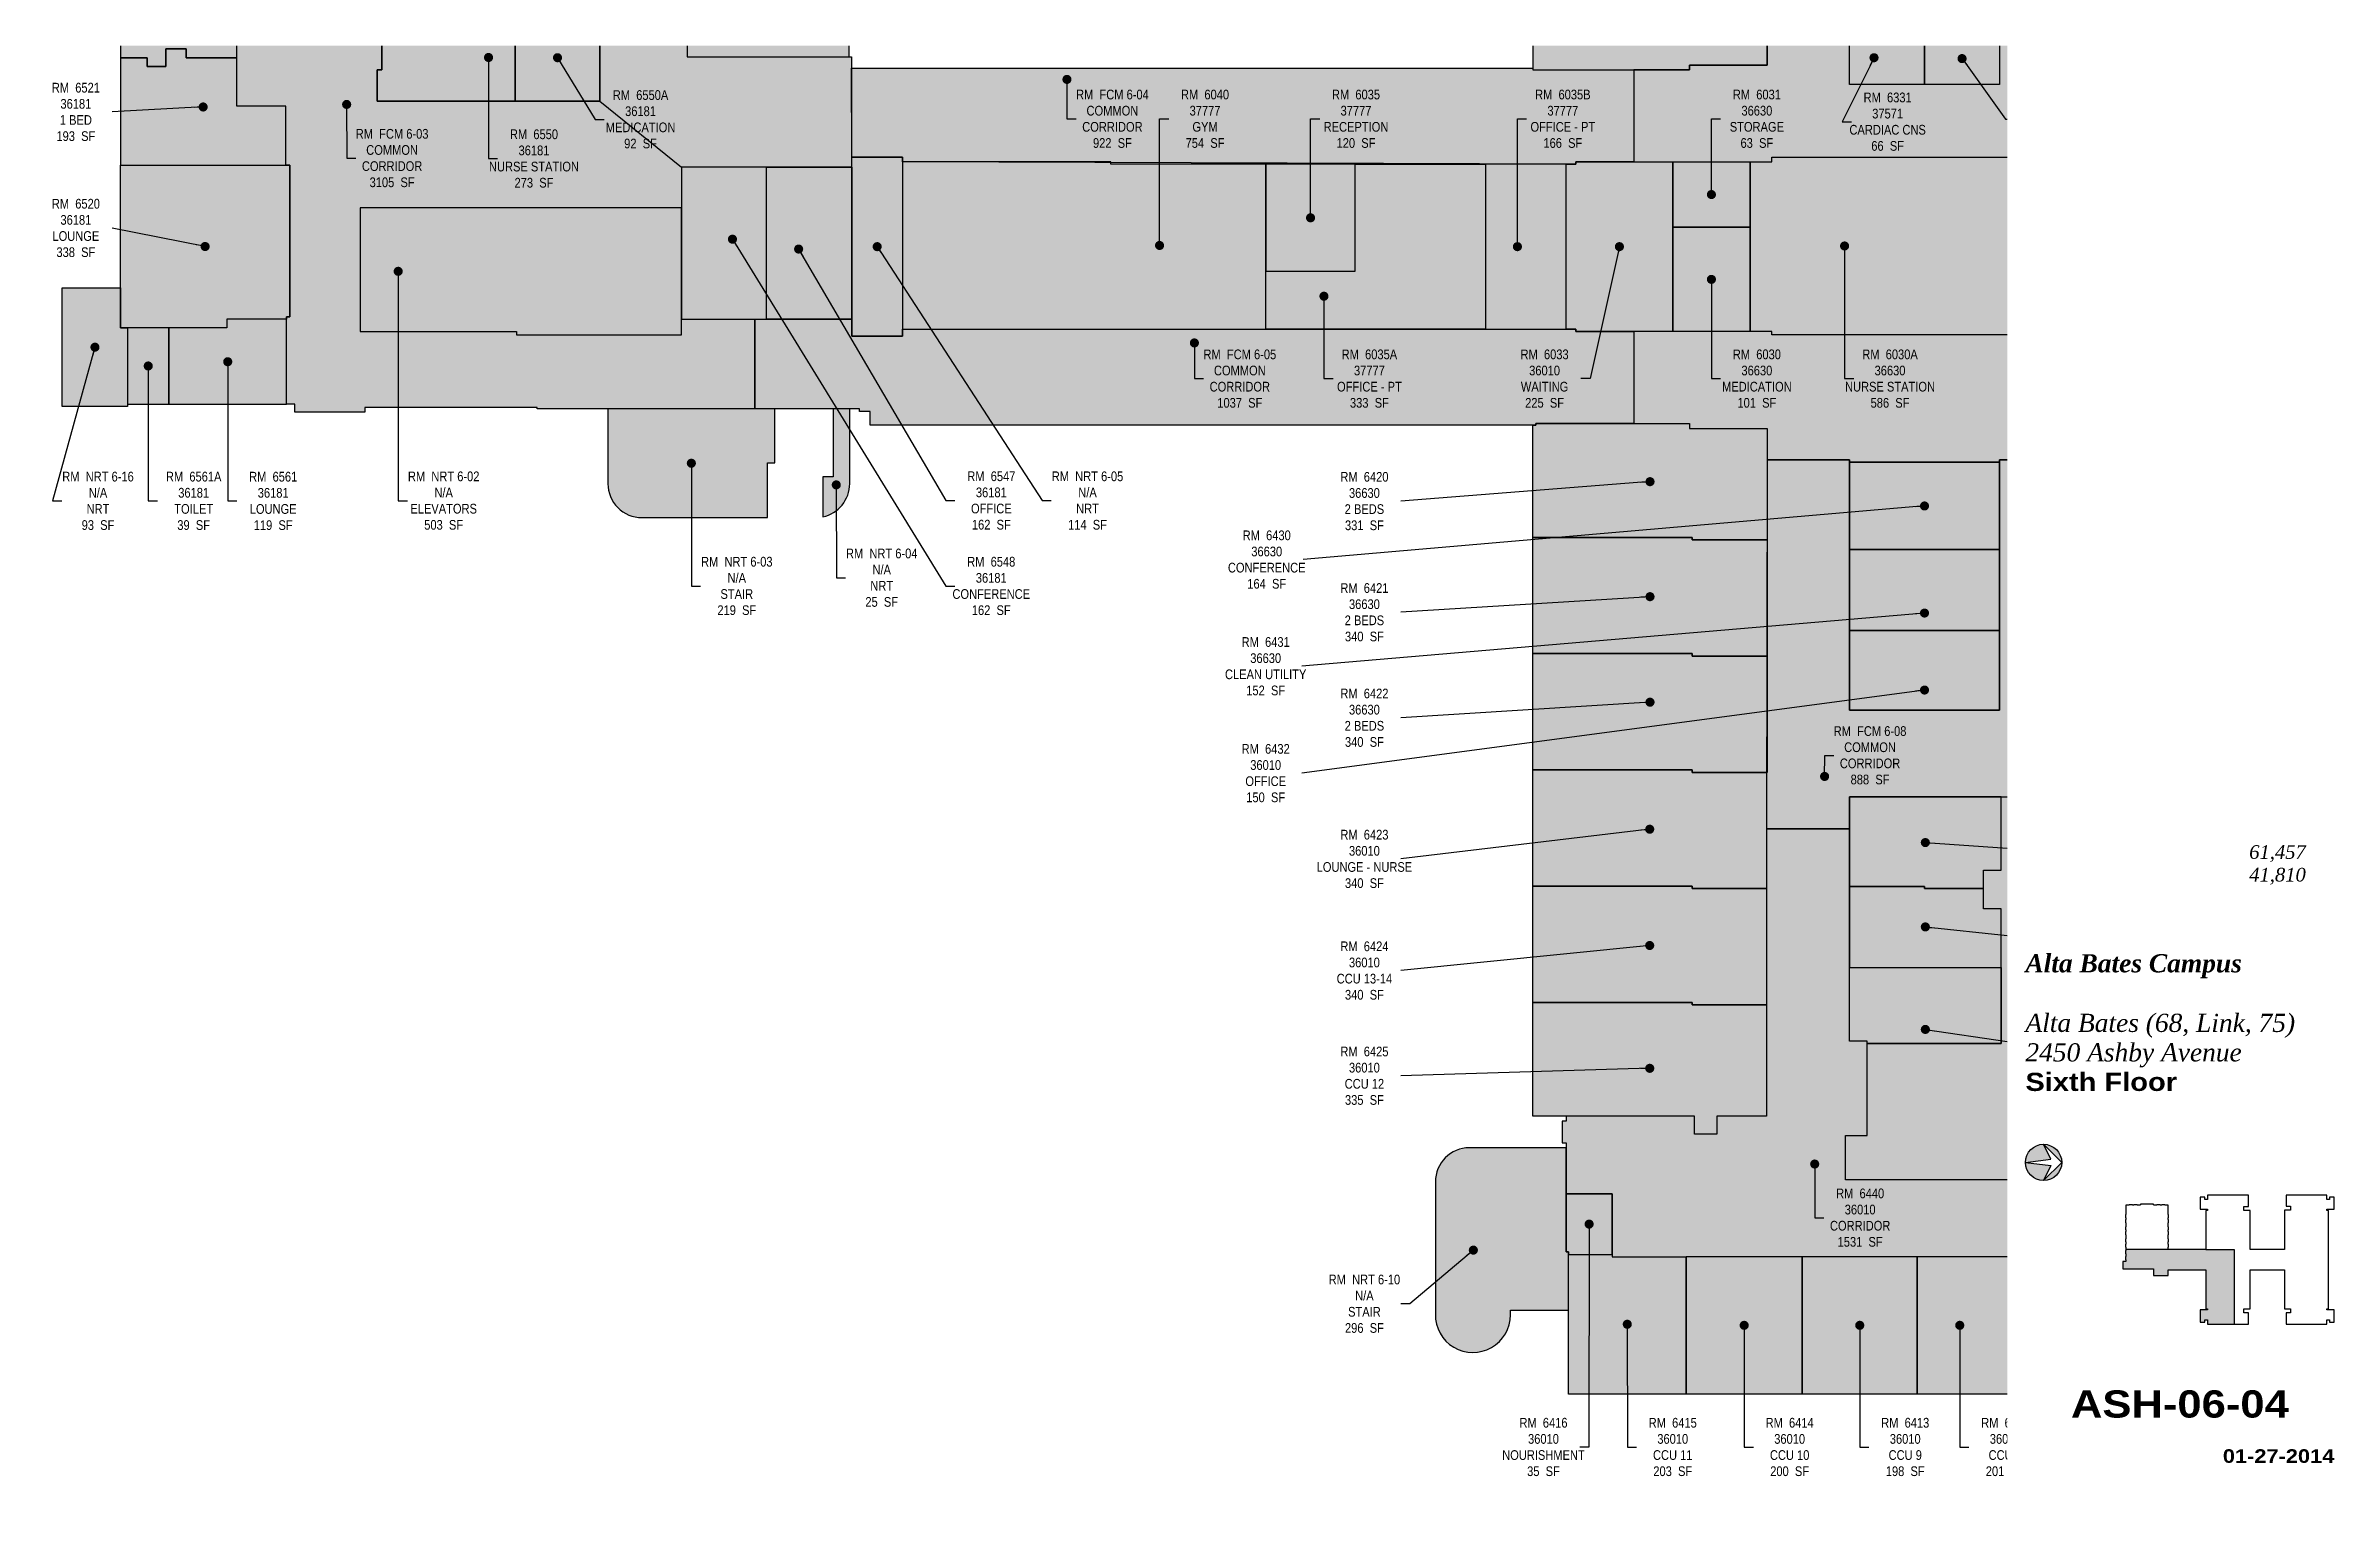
# Paper-space layout '04 new' of a CAD drawing. Header units: inches. Extents: x 0.9 to 16.7, y 0.5 to 10.5.
# The model-space entities are those that its viewports show. They can reach past a viewport. Long polylines and large blocks are cut down to what shows.
import ezdxf
from ezdxf.enums import TextEntityAlignment as Align

# ---------------------------------------------------------------- set-up
doc = ezdxf.new("R2010")
doc.units = ezdxf.units.IN
doc.header["$MEASUREMENT"] = 0
doc.layers.get('Defpoints').update_dxf_attribs({"color": 31})
for name, color, linetype in [('0-LABEL', 3, 'Continuous'), ('1-NRT', 200, 'Continuous'), ('1-NRT-PTN', 253, 'Continuous'), ('3-FCM', 190, 'Continuous'), ('3-FCM-PTN', 9, 'Continuous'), ('4-OCC', 6, 'Continuous'), ('4-OCC-PTN', 95, 'Continuous'), ('T-5', 5, 'Continuous'), ('T-8', 8, 'Continuous')]:
    doc.layers.add(name, color=color, linetype=linetype)
doc.layers.get('Defpoints').freeze()
doc.styles.add('ArialB', font='')
doc.styles.add('ArialN', font='ARIALN.TTF')
doc.styles.add('TimesI', font='timesi.ttf')
doc.styles.add('TimesIB', font='timesbi.ttf')
doc.styles.get('ArialB').set_extended_font_data('Arial Black')
doc.dimstyles.new('AB-195', dxfattribs={"dimscale": 195, "dimtxt": 0.070312, "dimasz": 0.0625, "dimexe": 0.0625, "dimexo": 0.125, "dimgap": 0.25, "dimtad": 0, "dimdec": 4, "dimrnd": 0.0625, "dimzin": 0, "dimdsep": 46, "dimlunit": 4, "dimtxsty": 'ArialN', "dimblk": 'ARCHTICK', "dimcen": 0.0625, "dimclrd": 256, "dimclre": 256, "dimclrt": 256, "dimadec": 0, "dimazin": 0, "dimtfac": 1, "dimtdec": 4, "dimtofl": 0, "dimtmove": 2, "dimatfit": 3, "dimldrblk": 'DOT', "dimfxl": 0, "dimfrac": 2, "dimtolj": 1, "dimtzin": 0, "dimlwd": -1, "dimlwe": -1, "dimarcsym": 0})

# ---------------------------------------------------------------- blocks, each defined once
blk = doc.blocks.new('AB-TB-text')
for tag, style, p in [('GROSS', 'TimesI', (1.93, 4.406)), ('USEABLE', 'TimesI', (1.93, 4.25)), ('DATE', 'ArialB', (2.125, 0.25))]:
    blk.add_attdef(tag, text='', height=0.0938, dxfattribs=dict(style=style)).set_placement(p, align=Align.RIGHT)
for tag, style, p in [('CAMPUS', 'TimesIB', (0, 3.75)), ('PAVILION', 'TimesI', (0, 3.547)), ('BUILDING', 'TimesI', (0, 3.34)), ('STREET', 'TimesI', (0, 3.137)), ('FLOOR', 'ArialB', (0, 2.934))]:
    blk.add_attdef(tag, text='', height=0.125, dxfattribs=dict(style=style)).set_placement(p, align=Align.TOP_LEFT)
at = {"style": 'ArialB'}
blk.add_attdef('DWG#', text='', height=0.188, dxfattribs=at).set_placement((1.062, 0.749), align=Align.TOP_CENTER)
blk = doc.blocks.new('n-arrow')
h = blk.add_hatch(color=256)
h.paths.add_polyline_path([(0, 0.125), (0.125, 0, 0.414214)])
h.paths.add_polyline_path([(0, 0.125, 0.414214), (-0.125, 0), (0.051, 0.022)])
h = blk.add_hatch(color=256)
h.paths.add_polyline_path([(0.051, -0.022), (-0.125, 0, 0.414214), (0, -0.125)])
h.paths.add_polyline_path([(0.125, 0), (0, -0.125, 0.414214)])
for p, q in [((-0.125, 0), (0.051, 0.022)), ((-0.125, 0), (0.051, -0.022)), ((0, 0.125), (0.125, 0)), ((0.051, 0.022), (0, 0.125)), ((0, -0.125), (0.125, 0)), ((0.051, -0.022), (0, -0.125))]:
    blk.add_line(p, q)
blk.add_circle((0, 0), 0.125)
blk = doc.blocks.new('_ArchTick')
at = {"const_width": 0.15}
blk.add_lwpolyline([(-0.5, -0.5), (0.5, 0.5)], dxfattribs=at)
blk = doc.blocks.new('_Dot')
at = {"lineweight": -2}
blk.add_line((-0.5, 0), (-1, 0), dxfattribs=at)
at = {"const_width": 0.5}
blk.add_lwpolyline([(-0.25, 0, 1), (0.25, 0, 1)], format="xyb", close=True, dxfattribs=at)

msp = doc.modelspace()

# ---------------------------------------------------------------- hatches: boundary and pattern name
at = {"layer": '1-NRT-PTN'}
for points in [[(3687.3, 3321.2), (3755.5, 3321.2), (3755.5, 3080.7), (3687.3, 3080.7)], [(3458.8, 3253), (3027.5, 3253), (3027.5, 3087.2), (3237.3, 3087.2), (3237.3, 3082.8), (3458.8, 3082.8)], [(2627.8, 3145.7), (2705.8, 3145.7), (2705.8, 3092.1), (2715.5, 3092.1), (2715.5, 2986.5), (2627.8, 2986.5)]]:
    msp.add_hatch(color=256, dxfattribs=at).paths.add_polyline_path(points)
h = msp.add_hatch(color=256, dxfattribs=at)
edge = h.paths.add_edge_path()
edge.add_line((3405.5, 2837.5), (3574, 2837.5))
edge.add_line((3574, 2837.5), (3574, 2911))
edge.add_line((3574, 2911), (3584, 2911))
edge.add_line((3584, 2911), (3584, 2983.2))
edge.add_line((3584, 2983.2), (3360, 2983.2))
edge.add_line((3360, 2983.2), (3360, 2976.7))
edge.add_line((3360, 2976.7), (3360, 2913))
edge.add_line((3360, 2913), (3360, 2883))
edge.add_arc((3405.5, 2883), 45.5, 179.9999, 270)
h = msp.add_hatch(color=256, dxfattribs=at)
edge = h.paths.add_edge_path()
edge.add_line((3684.5, 2883), (3684.5, 2983.2))
edge.add_line((3684.5, 2983.2), (3662.5, 2983.2))
edge.add_line((3662.5, 2983.2), (3662.5, 2892))
edge.add_line((3662.5, 2892), (3648.5, 2892))
edge.add_line((3648.5, 2892), (3648.5, 2838.5))
edge.add_arc((3639, 2883), 45.5, 282.0515, 360)
h = msp.add_hatch(color=256, dxfattribs=at)
edge = h.paths.add_edge_path()
edge.add_line((4646, 1992), (4516, 1992))
edge.add_arc((4516, 1946.5), 45.5, 90, 180)
edge.add_line((4470.5, 1946.5), (4470.5, 1768.6))
edge.add_arc((4520.9, 1767.7), 50.4, 179.0717, 360)
edge.add_line((4571.3, 1767.7), (4571.3, 1774.2))
edge.add_line((4571.3, 1774.2), (4649.2, 1774.2))
edge.add_line((4649.2, 1774.2), (4649.2, 1852.2))
edge.add_line((4649.2, 1852.2), (4646, 1852.2))
edge.add_line((4646, 1852.2), (4646, 1992))
at = {"layer": '3-FCM-PTN'}
for points in [[(2927.8, 4083.4), (2906, 4083.4), (2906, 4190.2), (2964, 4190.2), (2964, 4194.2), (3062.9, 4194.2), (3062.9, 4226.2), (3067.8, 4226.2), (3067.8, 4244.2), (3193.8, 4244.2), (3193.8, 4190.2), (3348.9, 4190.2), (3348.9, 4226.2), (3354.9, 4226.2), (3354.9, 4244.2), (3471.8, 4244.2), (3471.8, 4081.7), (3462, 4081.7), (3462, 3953.4), (3466.3, 3953.4), (3466.3, 3885.1), (3462, 3885.1), (3462, 3808.7), (3528, 3808.7), (3528, 3678.7), (3462, 3678.7), (3462, 3519.5), (3466.3, 3519.5), (3466.3, 3455.5), (3687, 3455.5), (3687, 3307.5), (3458.8, 3307.5), (3458.8, 3253), (3027.5, 3253), (3027.5, 3087.2), (3237.3, 3087.2), (3237.3, 3082.8), (3458.8, 3082.8), (3458.8, 3103.5), (3557.2, 3103.5), (3557.2, 2983.2), (3265.3, 2983.2), (3265.3, 2985.3), (3033.8, 2985.3), (3033.8, 2979), (2939.8, 2979), (2939.8, 2989.7), (2928.8, 2989.7), (2928.8, 3106.7), (2933.3, 3106.7), (2933.3, 3310.2), (2927.8, 3310.2), (2927.8, 3389.3), (2861.8, 3389.3), (2861.8, 3519), (2927.8, 3519), (2927.8, 3599.1), (3040.5, 3599.1), (3040.5, 3568.2), (3056.8, 3568.2), (3056.8, 3438.2), (3050.3, 3438.2), (3050.3, 3396), (3349.3, 3396), (3349.3, 3578), (3349.3, 3851), (3355.8, 3851), (3355.8, 4088.2), (3222.5, 4088.2), (3222.5, 4082.2), (3040, 4082.2), (3040.5, 3599.1), (2927.8, 3599.1), (2927.8, 3678.7), (2861.8, 3678.7), (2861.8, 3808.7), (2927.8, 3808.7), (2927.8, 3885.1), (2923.5, 3885.1), (2923.5, 3952.9), (2927.8, 3952.9)], [(5338.3, 2915), (5338.3, 2957.2), (5387, 2957.2), (5387, 3090.5), (5370.8, 3090.5), (5370.8, 3155.5), (5335, 3155.5), (5335, 3318), (5387, 3318), (5387, 3444.7), (5338.3, 3444.7), (5338.3, 4062.2), (5127, 4062.2), (5127, 3925.7), (5227.8, 3925.7), (5227.8, 3418.7), (5026.3, 3418.7), (5026.3, 3925.7), (5127, 3925.7), (5127, 4062.2), (4915.8, 4062.2), (4915.8, 3444.7), (4811.8, 3444.7), (4811.8, 3438.2), (4737, 3438.2), (4737, 3314.7), (4922.3, 3314.7), (4922.3, 3321.2), (5247.8, 3321.1), (5247.8, 3082.6), (4922.3, 3082.6), (4922.3, 3087.2), (4737, 3087.2), (4737, 2963.7), (4811.8, 2963.7), (4811.8, 2957.2), (4915.8, 2957.2), (4915.8, 2915), (5026.3, 2915), (5026.3, 2911.7), (5227.8, 2911.7), (5227.8, 2915)], [(4737, 3314.7), (4659, 3314.7), (4659, 3311.5), (3755.5, 3314.7), (3755.5, 3321.2), (3687.3, 3321.2), (3687, 3440.5), (4601.5, 3440.5), (4601.5, 3438.2), (4737, 3438.2)], [(4737, 3087.2), (4737, 2963.7), (4605.5, 2963.7), (4605.5, 2961.5), (4601.5, 2961.5), (3712, 2961.5), (3712, 2980), (3697.5, 2980), (3697.5, 2983.2), (3557.2, 2983.2), (3557.2, 3103.5), (3687.3, 3103.5), (3687.3, 3080.7), (3755.5, 3080.7), (3755.5, 3090.5), (4659, 3090.5), (4659, 3087.2)], [(5026.3, 2911.7), (5026.3, 2915), (4915.8, 2915), (4914.9, 2420), (5026.3, 2420), (5026.3, 2463), (5335.2, 2463), (5335.2, 2569.3), (5338.3, 2569.3), (5338.3, 2915), (5227.8, 2915), (5227.8, 2579), (5026.3, 2579)]]:
    msp.add_hatch(color=256, dxfattribs=at).paths.add_polyline_path(points)
at = {"layer": '4-OCC-PTN'}
for color, points in [(30, [(2927.8, 3599.1), (2705.8, 3599.1), (2705.8, 3454.5), (2741.5, 3454.5), (2741.5, 3442.5), (2766.9, 3442.5), (2766.9, 3466.5), (2794.1, 3466.5), (2794.1, 3454.5), (2861.8, 3454.5), (2861.8, 3519), (2927.8, 3519)]), (30, [(3462, 3599.1), (3462, 3519.5), (3466.3, 3519.5), (3466.3, 3455.5), (3648.3, 3455.5), (3666.3, 3455.5), (3684, 3455.5), (3684, 3599.1)]), (26, [(4915.8, 3594.2), (4814.5, 3594.2), (4814.5, 3591), (4601.5, 3591), (4601.5, 3438.2), (4811.8, 3438.2), (4811.8, 3444.7), (4915.8, 3444.7)]), (30, [(3050.3, 3438.2), (3056.8, 3438.2), (3056.8, 3565), (3128.3, 3565), (3128.3, 3578), (3248.5, 3578), (3251.8, 3578), (3272.1, 3578), (3349.3, 3578), (3349.3, 3561.7), (3349.3, 3513), (3235.5, 3513), (3235.5, 3509.7), (3235.5, 3396), (3232.3, 3396), (3050.3, 3396)]), (30, [(3235.5, 3396), (3235.5, 3513), (3349.3, 3513), (3349.3, 3396)]), (40, [(5127, 3418.7), (5026.3, 3418.7), (5026.3, 3513), (5127, 3513)]), (31, [(5127, 3513), (5227.8, 3513), (5227.8, 3418.7), (5127, 3418.7)]), (30, [(2861.8, 3454.5), (2794.1, 3454.5), (2794.1, 3466.5), (2766.9, 3466.5), (2766.9, 3442.5), (2741.5, 3442.5), (2741.5, 3454.5), (2705.8, 3454.5), (2705.8, 3310.2), (2927.8, 3310.2), (2927.8, 3389.3), (2861.8, 3389.3)]), (26, [(4893, 3314.7), (4922.3, 3314.7), (4922.3, 3321.2), (5247.8, 3321.1), (5247.8, 3082.6), (4922.3, 3082.6), (4922.3, 3087.2), (4893, 3087.2)]), (30, [(2848.8, 3103.5), (2848.8, 3092.1), (2705.8, 3092.1), (2705.8, 3310.2), (2933.3, 3310.2), (2933.3, 3106.7), (2928.8, 3106.7), (2928.8, 3103.5)]), (30, [(3458.8, 3103.5), (3573, 3103.5), (3573, 3307.5), (3458.8, 3307.5)]), (30, [(3573, 3307.5), (3687.3, 3307.5), (3687.3, 3103.5), (3573, 3103.5)]), (246, [(3755.5, 3314.7), (3755.5, 3090.5), (4243, 3090.5), (4243, 3311.5), (4035, 3311.5), (4035, 3314.7)]), (246, [(4363, 3168), (4363, 3311.5), (4243, 3311.5), (4243, 3168)]), (246, [(4243, 3168), (4363, 3168), (4363, 3311.5), (4538, 3311.5), (4538, 3090.5), (4243, 3090.5)]), (246, [(4646, 3179), (4646, 3311.5), (4538, 3311.5), (4538, 3090.5), (4646, 3090.5)]), (17, [(4646, 3311.5), (4659, 3311.5), (4659, 3314.7), (4789, 3314.7), (4789, 3087.2), (4659, 3087.2), (4659, 3090.5), (4646, 3090.5)]), (26, [(4893, 3227), (4789, 3227), (4789, 3314.7), (4893, 3314.7)]), (26, [(4893, 3087.2), (4789, 3087.2), (4789, 3227), (4893, 3227)]), (30, [(2848.8, 3103.5), (2848.8, 3092.1), (2770.8, 3092.1), (2770.8, 2989.7), (2928.8, 2989.7), (2928.8, 3103.5)]), (30, [(2715.5, 2989.7), (2770.8, 2989.7), (2770.8, 3092.1), (2715.5, 3092.1)]), (26, [(4915.8, 2807.7), (4815, 2807.7), (4815, 2811), (4601.5, 2811), (4601.5, 2961.5), (4605.5, 2961.5), (4605.5, 2963.7), (4811.8, 2963.7), (4811.8, 2957.2), (4915.8, 2957.2)]), (26, [(5026.3, 2911.7), (5026.3, 2794.5), (5227.8, 2794.5), (5227.8, 2911.7)]), (26, [(4915.8, 2651.7), (4815, 2651.7), (4815, 2655), (4601.5, 2655), (4601.5, 2811), (4815, 2811), (4815, 2807.7), (4915.8, 2807.7)]), (26, [(5026.3, 2685.9), (5227.8, 2685.9), (5227.8, 2794.5), (5026.3, 2794.5)]), (17, [(5227.8, 2685.9), (5026.3, 2685.9), (5026.3, 2579), (5227.8, 2579)]), (26, [(4915.8, 2495.7), (4815, 2495.7), (4815, 2499), (4601.5, 2499), (4601.5, 2655), (4815, 2655), (4815, 2651.7), (4915.8, 2651.7)]), (17, [(4914.9, 2339.7), (4815, 2339.7), (4815, 2343), (4601.5, 2343), (4601.5, 2499), (4815, 2499), (4815, 2495.7), (4914.9, 2495.7)]), (17, [(5026.3, 2463), (5026.3, 2342.5), (5127, 2342.5), (5127, 2340), (5206, 2340), (5206, 2364.3), (5230, 2364.3), (5230, 2463)]), (17, [(4914.9, 2183.7), (4815, 2183.7), (4815, 2187), (4601.5, 2187), (4601.5, 2343), (4815, 2343), (4815, 2339.7), (4914.9, 2339.7)]), (17, [(5026.3, 2234), (5229.9, 2234), (5229.9, 2312.8), (5206, 2312.8), (5206, 2340), (5127, 2340), (5127, 2342.5), (5026.3, 2342.5)]), (17, [(5229.9, 2131.9), (5050, 2131.9), (5050, 2135.1), (5026.3, 2135.1), (5026.3, 2234), (5229.9, 2234)]), (17, [(4914.9, 2183.7), (4914.9, 2034.2), (4848.2, 2034.2), (4848.2, 2010.3), (4818.3, 2010.3), (4818.3, 2034.2), (4601.5, 2034.2), (4601.5, 2187), (4815, 2187), (4815, 2183.7)]), (17, [(4707.8, 1930.2), (4646, 1930.2), (4646, 1852.2), (4649.2, 1852.2), (4649.2, 1849), (4707.8, 1849)]), (17, [(4807, 1845.7), (4807, 1661.5), (4649.2, 1661.5), (4649.2, 1745), (4649.2, 1849), (4707.8, 1849), (4707.8, 1845.7)]), (17, [(4963, 1846.1), (4963, 1661.5), (4807, 1661.5), (4807, 1846.1)]), (17, [(5117.3, 1846.1), (5117.3, 1661.5), (4963, 1661.5), (4963, 1846.1)]), (17, [(5275, 1846.1), (5275, 1732), (5273.3, 1732), (5273.3, 1661.5), (5117.3, 1661.5), (5117.3, 1846.1)])]:
    msp.add_hatch(color=color, dxfattribs=at).paths.add_polyline_path(points)
h = msp.add_hatch(color=17, dxfattribs=at)
edge = h.paths.add_edge_path()
edge.add_line((5026.3, 2420), (4914.9, 2420))
edge.add_line((4914.9, 2420), (4914.9, 2034.2))
edge.add_line((4914.9, 2034.2), (4848.2, 2034.2))
edge.add_line((4848.2, 2034.2), (4848.2, 2010.3))
edge.add_line((4848.2, 2010.3), (4818.3, 2010.3))
edge.add_line((4818.3, 2010.3), (4818.3, 2034.2))
edge.add_line((4818.3, 2034.2), (4646, 2034.2))
edge.add_line((4646, 2034.2), (4646, 2027.7))
edge.add_line((4646, 2027.7), (4640.5, 2027.7))
edge.add_line((4640.5, 2027.7), (4640.5, 1998.5))
edge.add_line((4640.5, 1998.5), (4646, 1998.5))
edge.add_line((4646, 1998.5), (4646, 1930.2))
edge.add_line((4646, 1930.2), (4707.8, 1930.2))
edge.add_line((4707.8, 1930.2), (4707.8, 1845.7))
edge.add_line((4707.8, 1845.7), (4807, 1845.7))
edge.add_line((4807, 1845.7), (4807, 1846.1))
edge.add_line((4807, 1846.1), (5442.3, 1846.1))
edge.add_line((5442.3, 1846.1), (5442.3, 2569.3))
edge.add_line((5442.3, 2569.3), (5335.2, 2569.3))
edge.add_line((5335.2, 2569.3), (5335.2, 2463))
edge.add_line((5335.2, 2463), (5338.1, 2463))
edge.add_line((5338.1, 2463), (5339, 2033))
edge.add_arc((5255.2, 2032.8), 83.8, -90.1159, 0.1159, ccw=False)
edge.add_line((5255, 1949), (5021, 1949))
edge.add_line((5021, 1949), (5021, 2008.6))
edge.add_line((5021, 2008.6), (5050, 2008.6))
edge.add_line((5050, 2008.6), (5050, 2135.1))
edge.add_line((5050, 2135.1), (5026.3, 2135.1))
edge.add_line((5026.3, 2135.1), (5026.3, 2420))
h = msp.add_hatch(color=17, dxfattribs=at)
edge = h.paths.add_edge_path()
edge.add_line((5230, 2364.3), (5230, 2463))
edge.add_line((5230, 2463), (5338.1, 2463))
edge.add_line((5338.1, 2463), (5339, 2033))
edge.add_arc((5255, 2033), 84, 270, 360, ccw=False)
edge.add_line((5255, 1949), (5021, 1949))
edge.add_line((5021, 1949), (5021, 2008.6))
edge.add_line((5021, 2008.6), (5050, 2008.6))
edge.add_line((5050, 2008.6), (5050, 2131.9))
edge.add_line((5050, 2131.9), (5229.9, 2131.9))
edge.add_line((5229.9, 2131.9), (5229.9, 2312.8))
edge.add_line((5229.9, 2312.8), (5206, 2312.8))
edge.add_line((5206, 2312.8), (5206, 2364.3))
edge.add_line((5206, 2364.3), (5230, 2364.3))

# ---------------------------------------------------------------- linework, layer by layer
at = {"layer": '1-NRT'}
for points in [[(3687.3, 3321.2), (3755.5, 3321.2), (3755.5, 3080.7), (3687.3, 3080.7)], [(3458.8, 3253), (3027.5, 3253), (3027.5, 3087.2), (3237.3, 3087.2), (3237.3, 3082.8), (3458.8, 3082.8)], [(2627.8, 3145.7), (2705.8, 3145.7), (2705.8, 3092.1), (2715.5, 3092.1), (2715.5, 2986.5), (2627.8, 2986.5)]]:
    msp.add_lwpolyline(points, close=True, dxfattribs=at)
for points in [[(3405.5, 2837.5), (3574, 2837.5), (3574, 2911), (3584, 2911), (3584, 2983.2), (3360, 2983.2), (3360, 2976.7), (3360, 2976.7), (3360, 2913), (3360, 2913), (3360, 2883, 0.414214)], [(3684.5, 2883), (3684.5, 2983.2), (3662.5, 2983.2), (3662.5, 2892), (3648.5, 2892), (3648.5, 2838.5, 0.353866)], [(4646, 1992), (4516, 1992, 0.414214), (4470.5, 1946.5), (4470.5, 1768.6, 1.008134), (4571.3, 1767.7), (4571.3, 1774.2), (4649.2, 1774.2), (4649.2, 1852.2), (4646, 1852.2), (4646, 1992), (4646, 1992), (4646, 1992)]]:
    msp.add_lwpolyline(points, format="xyb", close=True, dxfattribs=at)
at = {"layer": '3-FCM'}
for points in [[(3466.3, 3519.5), (3466.3, 3455.5), (3687, 3455.5), (3687, 3307.5), (3458.8, 3307.5), (3458.8, 3253), (3027.5, 3253), (3027.5, 3087.2), (3237.3, 3087.2), (3237.3, 3082.8), (3458.8, 3082.8), (3458.8, 3103.5), (3557.2, 3103.5), (3557.2, 2983.2), (3265.3, 2983.2), (3265.3, 2985.3), (3033.8, 2985.3), (3033.8, 2979), (2939.8, 2979), (2939.8, 2989.7), (2928.8, 2989.7), (2928.8, 3106.7), (2933.3, 3106.7), (2933.3, 3310.2), (2927.8, 3310.2), (2927.8, 3389.3), (2861.8, 3389.3), (2861.8, 3519)], [(3056.8, 3568.2), (3056.8, 3438.2), (3050.3, 3438.2), (3050.3, 3396), (3349.3, 3396), (3349.3, 3578)], [(5227.8, 3925.7), (5227.8, 3418.7), (5026.3, 3418.7), (5026.3, 3925.7)], [(4915.8, 4062.2), (4915.8, 3444.7), (4811.8, 3444.7), (4811.8, 3438.2), (4737, 3438.2), (4737, 3314.7), (4922.3, 3314.7), (4922.3, 3321.2), (5247.8, 3321.1), (5247.8, 3082.6), (4922.3, 3082.6), (4922.3, 3087.2), (4737, 3087.2), (4737, 2963.7), (4811.8, 2963.7), (4811.8, 2963.7), (4811.8, 2957.2), (4915.8, 2957.2), (4915.8, 2915), (5026.3, 2915), (5026.3, 2911.7), (5227.8, 2911.7), (5227.8, 2915), (5338.3, 2915)]]:
    msp.add_lwpolyline(points, dxfattribs=at)
for points in [[(4737, 3314.7), (4659, 3314.7), (4659, 3311.5), (3755.5, 3314.7), (3755.5, 3321.2), (3687.3, 3321.2), (3687, 3440.5), (4601.5, 3440.5), (4601.5, 3438.2), (4737, 3438.2)], [(4737, 3087.2), (4737, 2963.7), (4605.5, 2963.7), (4605.5, 2961.5), (4601.5, 2961.5), (3712, 2961.5), (3712, 2980), (3697.5, 2980), (3697.5, 2983.2), (3557.2, 2983.2), (3557.2, 3103.5), (3687.3, 3103.5), (3687.3, 3080.7), (3755.5, 3080.7), (3755.5, 3090.5), (4659, 3090.5), (4659, 3087.2)], [(5026.3, 2911.7), (5026.3, 2915), (4915.8, 2915), (4914.9, 2420), (5026.3, 2420), (5026.3, 2463), (5335.2, 2463), (5335.2, 2569.3), (5338.3, 2569.3), (5338.3, 2915), (5227.8, 2915), (5227.8, 2579), (5026.3, 2579)]]:
    msp.add_lwpolyline(points, close=True, dxfattribs=at)
at = {"layer": '3-FCM-PTN'}
msp.add_line((3349.3, 3396), (3458.8, 3307.5), dxfattribs=at)
at = {"layer": '4-OCC'}
for points in [[(2927.8, 3599.1), (2705.8, 3599.1), (2705.8, 3454.5), (2741.5, 3454.5), (2741.5, 3442.5), (2766.9, 3442.5), (2766.9, 3466.5), (2794.1, 3466.5), (2794.1, 3454.5), (2794.1, 3454.5), (2794.1, 3454.5), (2861.8, 3454.5), (2861.8, 3519), (2927.8, 3519), (2927.8, 3599.1)], [(3462, 3599.1), (3462, 3519.5), (3466.3, 3519.5), (3466.3, 3455.5), (3648.3, 3455.5), (3648.3, 3455.5), (3648.3, 3455.5), (3648.3, 3455.5), (3648.3, 3455.5), (3666.3, 3455.5), (3684, 3455.5), (3684, 3599.1)], [(4915.8, 3594.2), (4814.5, 3594.2), (4814.5, 3591), (4601.5, 3591), (4601.5, 3438.2), (4811.8, 3438.2), (4811.8, 3444.7), (4915.8, 3444.7), (4915.8, 3444.7), (4915.8, 3444.7)], [(3235.5, 3396), (3235.5, 3396), (3235.5, 3396), (3235.5, 3513), (3349.3, 3513), (3349.3, 3396)], [(5127, 3418.7), (5026.3, 3418.7), (5026.3, 3513), (5127, 3513)], [(5127, 3513), (5227.8, 3513), (5227.8, 3418.7), (5127, 3418.7)], [(4893, 3314.7), (4922.3, 3314.7), (4922.3, 3321.2), (5247.8, 3321.1), (5247.8, 3082.6), (4922.3, 3082.6), (4922.3, 3087.2), (4893, 3087.2)], [(2848.8, 3103.5), (2848.8, 3092.1), (2705.8, 3092.1), (2705.8, 3310.2), (2933.3, 3310.2), (2933.3, 3106.7), (2928.8, 3106.7), (2928.8, 3103.5)], [(3458.8, 3103.5), (3573, 3103.5), (3573, 3307.5), (3458.8, 3307.5), (3458.8, 3307.5), (3458.8, 3307.5), (3458.8, 3103.5)], [(3573, 3307.5), (3687.3, 3307.5), (3687.3, 3103.5), (3573, 3103.5)], [(3755.5, 3314.7), (3755.5, 3090.5), (4243, 3090.5), (4243, 3311.5), (4035, 3311.5), (4035, 3314.7)], [(4363, 3168), (4363, 3311.5), (4243, 3311.5), (4243, 3168), (4363, 3168)], [(4243, 3168), (4243, 3168), (4243, 3168), (4243, 3168), (4243, 3168), (4363, 3168), (4363, 3311.5), (4538, 3311.5), (4538, 3090.5), (4243, 3090.5)], [(4646, 3179), (4646, 3311.5), (4538, 3311.5), (4538, 3090.5), (4646, 3090.5)], [(4646, 3311.5), (4659, 3311.5), (4659, 3314.7), (4789, 3314.7), (4789, 3087.2), (4659, 3087.2), (4659, 3090.5), (4646, 3090.5)], [(4893, 3227), (4789, 3227), (4789, 3314.7), (4893, 3314.7)], [(4893, 3087.2), (4789, 3087.2), (4789, 3227), (4893, 3227)], [(2848.8, 3103.5), (2848.8, 3092.1), (2770.8, 3092.1), (2770.8, 2989.7), (2928.8, 2989.7), (2928.8, 3103.5)], [(2715.5, 2989.7), (2770.8, 2989.7), (2770.8, 3092.1), (2715.5, 3092.1)], [(4915.8, 2807.7), (4815, 2807.7), (4815, 2811), (4601.5, 2811), (4601.5, 2961.5), (4605.5, 2961.5), (4605.5, 2963.7), (4811.8, 2963.7), (4811.8, 2957.2), (4915.8, 2957.2)], [(5026.3, 2911.7), (5026.3, 2911.7), (5026.3, 2911.7), (5026.3, 2794.5), (5227.8, 2794.5), (5227.8, 2794.5), (5227.8, 2794.5), (5227.8, 2794.5), (5227.8, 2794.5), (5227.8, 2794.5), (5227.8, 2911.7), (5227.8, 2911.7), (5227.8, 2911.7)], [(5026.3, 2685.9), (5227.8, 2685.9), (5227.8, 2794.5), (5026.3, 2794.5), (5026.3, 2685.9)], [(5227.8, 2685.9), (5026.3, 2685.9), (5026.3, 2685.9), (5026.3, 2685.9), (5026.3, 2685.9), (5026.3, 2579), (5227.8, 2579), (5227.8, 2685.9)], [(4915.8, 2495.7), (4815, 2495.7), (4815, 2499), (4601.5, 2499), (4601.5, 2655), (4815, 2655), (4815, 2651.7), (4915.8, 2651.7)], [(4914.9, 2339.7), (4815, 2339.7), (4815, 2343), (4601.5, 2343), (4601.5, 2499), (4815, 2499), (4815, 2495.7), (4914.9, 2495.7)], [(5026.3, 2463), (5026.3, 2342.5), (5127, 2342.5), (5127, 2340), (5206, 2340), (5206, 2364.3), (5230, 2364.3), (5230, 2463)], [(4914.9, 2183.7), (4815, 2183.7), (4815, 2187), (4601.5, 2187), (4601.5, 2343), (4815, 2343), (4815, 2339.7), (4914.9, 2339.7)], [(5229.9, 2131.9), (5050, 2131.9), (5050, 2135.1), (5026.3, 2135.1), (5026.3, 2234), (5229.9, 2234)], [(4914.9, 2183.7), (4914.9, 2034.2), (4848.2, 2034.2), (4848.2, 2010.3), (4818.3, 2010.3), (4818.3, 2034.2), (4601.5, 2034.2), (4601.5, 2187), (4815, 2187), (4815, 2183.7)], [(4707.8, 1930.2), (4646, 1930.2), (4646, 1852.2), (4649.2, 1852.2), (4649.2, 1849), (4707.8, 1849)], [(4807, 1845.7), (4807, 1661.5), (4649.2, 1661.5), (4649.2, 1745), (4649.2, 1745), (4649.2, 1849), (4707.8, 1849), (4707.8, 1845.7)], [(4963, 1846.1), (4963, 1661.5), (4807, 1661.5), (4807, 1846.1)], [(5117.3, 1846.1), (5117.3, 1661.5), (4963, 1661.5), (4963, 1846.1)], [(5275, 1846.1), (5275, 1732), (5273.3, 1732), (5273.3, 1661.5), (5117.3, 1661.5), (5117.3, 1846.1)]]:
    msp.add_lwpolyline(points, close=True, dxfattribs=at)
for points in [[(3050.3, 3438.2), (3056.8, 3438.2), (3056.8, 3565), (3128.3, 3565), (3128.3, 3578), (3248.5, 3578), (3251.8, 3578), (3272.1, 3578), (3349.3, 3578), (3349.3, 3561.7), (3349.3, 3513), (3235.5, 3513), (3235.5, 3509.7), (3235.5, 3396), (3232.3, 3396), (3050.3, 3396), (3050.3, 3438.2)], [(2861.8, 3454.5), (2794.1, 3454.5), (2794.1, 3466.5), (2766.9, 3466.5), (2766.9, 3466.5), (2766.9, 3442.5), (2766.9, 3442.5), (2766.9, 3442.5), (2766.9, 3442.5), (2741.5, 3442.5), (2741.5, 3454.5), (2705.8, 3454.5), (2705.8, 3310.2), (2705.8, 3310.2), (2705.8, 3310.2), (2927.8, 3310.2), (2927.8, 3389.3), (2861.8, 3389.3), (2861.8, 3454.5)], [(4915.8, 2651.7), (4815, 2651.7), (4815, 2655), (4601.5, 2655), (4601.5, 2811), (4815, 2811), (4815, 2807.7), (4915.8, 2807.7), (4915.8, 2651.7)], [(5255, 1949), (5021, 1949), (5021, 2008.6), (5050, 2008.6), (5050, 2135.1), (5026.3, 2135.1), (5026.3, 2420), (4914.9, 2420), (4914.9, 2034.2), (4848.2, 2034.2), (4848.2, 2010.3), (4818.3, 2010.3), (4818.3, 2034.2), (4646, 2034.2), (4646, 2027.7), (4640.5, 2027.7), (4640.5, 1998.5), (4646, 1998.5), (4646, 1930.2), (4707.8, 1930.2), (4707.8, 1845.7), (4807, 1845.7), (4807, 1846.1), (5442.3, 1846.1)], [(5026.3, 2234), (5229.9, 2234), (5229.9, 2312.8), (5206, 2312.8), (5206, 2340), (5127, 2340), (5127, 2342.5), (5026.3, 2342.5), (5026.3, 2234)]]:
    msp.add_lwpolyline(points, dxfattribs=at)
msp.add_lwpolyline([(5230, 2364.3), (5230, 2463), (5338.1, 2463), (5339, 2033, -0.414214), (5255, 1949), (5021, 1949), (5021, 2008.6), (5050, 2008.6), (5050, 2131.9), (5229.9, 2131.9), (5229.9, 2312.8), (5206, 2312.8), (5206, 2364.3), (5230, 2364.3)], format="xyb", close=True, dxfattribs=at)

# ---------------------------------------------------------------- texts
at = {"layer": '0-LABEL', "char_height": 13, "attachment_point": 5, "style": 'ArialN'}
for s, insert in [('RM  6521\\P36181\\P1 BED\\P193  SF', (2646, 3381.7)), ('RM  6550A\\P36181\\PMEDICATION\\P92  SF', (3403.8, 3371.8)), ('RM  FCM 6-04\\PCOMMON\\PCORRIDOR\\P922  SF', (4037.1, 3372.5)), ('RM  6040\\P37777\\PGYM\\P754  SF', (4161.4, 3372.5)), ('RM  6035\\P37777\\PRECEPTION\\P120  SF', (4364, 3372.5)), ('RM  6035B\\P37777\\POFFICE - PT\\P166  SF', (4641.6, 3372.5)), ('RM  6031\\P36630\\PSTORAGE\\P63  SF', (4902, 3372.5)), ('RM  6331\\P37571\\PCARDIAC CNS\\P66  SF', (5077.5, 3368.6)), ('RM  FCM 6-03\\PCOMMON\\PCORRIDOR\\P3105  SF', (3070.4, 3319.8)), ('RM  6550\\P36181\\PNURSE STATION\\P273  SF', (3260.8, 3319.2)), ('RM  6520\\P36181\\PLOUNGE\\P338  SF', (2646, 3226)), ('RM  FCM 6-05\\PCOMMON\\PCORRIDOR\\P1037  SF', (4208.1, 3023.9)), ('RM  6035A\\P37777\\POFFICE - PT\\P333  SF', (4382, 3023.9)), ('RM  6033\\P36010\\PWAITING\\P225  SF', (4617.1, 3023.9)), ('RM  6030\\P36630\\PMEDICATION\\P101  SF', (4902, 3023.9)), ('RM  6030A\\P36630\\PNURSE STATION\\P586  SF', (5080.7, 3023.9)), ('RM  NRT 6-16\\PN/A\\PNRT\\P93  SF', (2675.7, 2859.9)), ('RM  6561A\\P36181\\PTOILET\\P39  SF', (2804.1, 2859.9)), ('RM  6561\\P36181\\PLOUNGE\\P119  SF', (2910.8, 2859.8)), ('RM  NRT 6-02\\PN/A\\PELEVATORS\\P503  SF', (3139.6, 2860.2)), ('RM  6547\\P36181\\POFFICE\\P162  SF', (3874.6, 2860.4)), ('RM  NRT 6-05\\PN/A\\PNRT\\P114  SF', (4003.7, 2860.3)), ('RM  6420\\P36630\\P2 BEDS\\P331  SF', (4375.3, 2859.6)), ('RM  NRT 6-04\\PN/A\\PNRT\\P25  SF', (3727.5, 2756.8)), ('RM  6430\\P36630\\PCONFERENCE\\P164  SF', (4244.2, 2781.1)), ('RM  NRT 6-03\\PN/A\\PSTAIR\\P219  SF', (3533, 2745.7)), ('RM  6548\\P36181\\PCONFERENCE\\P162  SF', (3874.5, 2745.7)), ('RM  6421\\P36630\\P2 BEDS\\P340  SF', (4375.3, 2710.4)), ('RM  6431\\P36630\\PCLEAN UTILITY\\P152  SF', (4242.8, 2638)), ('RM  6422\\P36630\\P2 BEDS\\P340  SF', (4375.3, 2568.9)), ('RM  FCM 6-08\\PCOMMON\\PCORRIDOR\\P888  SF', (5053.9, 2518.5)), ('RM  6432\\P36010\\POFFICE\\P150  SF', (4242.8, 2494.6)), ('RM  6423\\P36010\\PLOUNGE - NURSE\\P340  SF', (4375.3, 2379.5)), ('RM  6424\\P36010\\PCCU 13-14\\P340  SF', (4375.3, 2229.7)), ('RM  6425\\P36010\\PCCU 12\\P335  SF', (4375.3, 2088.6)), ('RM  6440\\P36010\\PCORRIDOR\\P1531  SF', (5040.6, 1898.2)), ('RM  NRT 6-10\\PN/A\\PSTAIR\\P296  SF', (4375.3, 1782.7)), ('RM  6416\\P36010\\PNOURISHMENT\\P35  SF', (4615.6, 1590.5)), ('RM  6415\\P36010\\PCCU 11\\P203  SF', (4789.1, 1590.5)), ('RM  6414\\P36010\\PCCU 10\\P200  SF', (4946, 1590.5)), ('RM  6413\\P36010\\PCCU 9\\P198  SF', (5101.1, 1590.5)), ('RM  6412\\P36010\\PCCU 8\\P201  SF', (5235.3, 1590.5))]:
    msp.add_mtext(s, dxfattribs=dict(at, insert=insert))

# ---------------------------------------------------------------- leaders
at = {"layer": '0-LABEL', "annotation_type": 0, "has_hookline": 1}
for points, hookline_direction, text_width in [([(3199.8, 3454.8), (3199.8, 3319.2), (3212, 3319.2)], 0, 118.4), ([(3292.4, 3454.5), (3342.8, 3371.8), (3355, 3371.8)], 0, 91.1), ([(5059.2, 3454.5), (5016.6, 3368.6), (5028.8, 3368.6)], 0, 101.1), ([(5177.4, 3453.3), (5235.5, 3371.9), (5247.7, 3371.9)], 0, 62.7), ([(3976.1, 3425.4), (3976.1, 3372.5), (3988.3, 3372.5)], 0, 95.8), ([(2816.8, 3388.4), (2694.7, 3381.7)], 1, 60.7), ([(3009.4, 3391.8), (3009.5, 3319.8), (3021.7, 3319.8)], 0, 95.8), ([(4100.4, 3202.6), (4100.5, 3372.5), (4112.7, 3372.5)], 0, 62.7), ([(4303, 3239.7), (4303.1, 3372.5), (4315.3, 3372.5)], 0, 84.5), ([(4580.6, 3201), (4580.7, 3372.5), (4592.9, 3372.5)], 0, 85.8), ([(4841, 3270.9), (4841.1, 3372.5), (4853.3, 3372.5)], 0, 71.3), ([(2819.5, 3201.2), (2694.8, 3226)], 1, 62.7), ([(3527.2, 3211), (3813.6, 2745.7), (3825.8, 2745.7)], 0, 102.7), ([(3616, 3197.8), (3813.7, 2860.4), (3825.8, 2860.4)], 0, 62.7), ([(3721.4, 3201), (3942.7, 2860.3), (3954.9, 2860.3)], 0, 94.2), ([(4717.5, 3201), (4678.1, 3023.9), (4665.9, 3023.9)], 1, 62.7), ([(5019.7, 3201.9), (5019.8, 3023.9), (5032, 3023.9)], 0, 118.4), ([(3078.6, 3167.9), (3078.7, 2860.2), (3090.9, 2860.2)], 0, 94), ([(4321, 3134.5), (4321, 3023.9), (4333.2, 3023.9)], 0, 85.8), ([(4841, 3157.1), (4841.1, 3023.9), (4853.3, 3023.9)], 0, 91.1), ([(2671.6, 3066.1), (2614.8, 2859.9), (2627, 2859.9)], 0, 94.1), ([(4147.1, 3071.8), (4147.2, 3023.9), (4159.4, 3023.9)], 0, 95.9), ([(2743.1, 3040.9), (2743.2, 2859.9), (2755.4, 2859.9)], 0, 73.4), ([(2849.8, 3046.6), (2849.8, 2859.8), (2862, 2859.8)], 0, 61), ([(5249, 3061.3), (5248.7, 3012), (5260.9, 3012)], 0, 95.7), ([(3472, 2910.4), (3472.1, 2745.7), (3484.2, 2745.7)], 0, 94.1), ([(3666.5, 2881.4), (3666.6, 2756.8), (3678.7, 2756.8)], 0, 94.1), ([(4758.6, 2885.7), (4424, 2859.6)], 1, 62.7), ([(5127, 2853.1), (4292.9, 2781.1)], 1, 102.7), ([(4758.6, 2731.4), (4424, 2710.4)], 1, 60.7), ([(5127, 2709.4), (4291.5, 2638)], 1, 108.4), ([(5127, 2606.1), (4291.5, 2494.6)], 1, 62.6), ([(4758.6, 2589.8), (4424, 2568.9)], 1, 62.6), ([(4992.9, 2490.2), (4993, 2518.5), (5005.2, 2518.5)], 0, 95.8), ([(4758.2, 2419.4), (4424, 2379.5)], 1, 126.4), ([(5128.1, 2401.5), (5806.7, 2354.9)], 0, 71.3), ([(5128.1, 2288.3), (5808.2, 2216.3)], 0, 113.4), ([(4758.2, 2263.4), (4424, 2229.7)], 1, 73), ([(5128.1, 2150.8), (5806, 2051.2)], 0, 108.4), ([(4758.2, 2098.6), (4424, 2088.6)], 1, 62.8), ([(4979.6, 1970.2), (4979.7, 1898.2), (4991.9, 1898.2)], 0, 80.1), ([(4676.9, 1889.6), (4676.5, 1590.5), (4664.3, 1590.5)], 1, 109.5), ([(4521.5, 1854.7), (4436.2, 1782.7), (4424, 1782.7)], 1, 94.1), ([(4728.1, 1755.2), (4728.2, 1590.5), (4740.4, 1590.5)], 0, 62.8), ([(4885, 1753.8), (4885.1, 1590.5), (4897.3, 1590.5)], 0, 62.7), ([(5040.1, 1753.8), (5040.2, 1590.5), (5052.4, 1590.5)], 0, 62.7), ([(5174.3, 1753.8), (5174.3, 1590.5), (5186.5, 1590.5)], 0, 62.6)]:
    msp.add_leader(points, dimstyle='AB-195', dxfattribs=dict(at, hookline_direction=hookline_direction, text_width=text_width))

psp = doc.layouts.new('04 new')

# ---------------------------------------------------------------- hatches: boundary and pattern name
at = {"layer": 'T-8'}
psp.add_hatch(color=256, dxfattribs=at).paths.add_polyline_path([(15.804, 2.079), (15.804, 1.81), (15.816, 1.81), (15.816, 1.802), (15.765, 1.802), (15.765, 1.719), (15.798, 1.719), (15.798, 1.735), (15.816, 1.735), (15.816, 1.704), (15.998, 1.704), (15.998, 2.218), (15.804, 2.218), (15.545, 2.218), (15.253, 2.218), (15.253, 2.212), (15.25, 2.212), (15.25, 2.188), (15.253, 2.188), (15.253, 2.169), (15.25, 2.169), (15.25, 2.146), (15.253, 2.146), (15.253, 2.135), (15.232, 2.135), (15.232, 2.084), (15.443, 2.084), (15.443, 2.04), (15.544, 2.04), (15.544, 2.079)])

# ---------------------------------------------------------------- linework, layer by layer
for p, q in [((15.545, 2.218), (15.253, 2.218)), ((15.804, 2.218), (15.998, 2.218)), ((15.998, 2.218), (15.998, 1.704))]:
    psp.add_line(p, q, dxfattribs=at)
psp.add_lwpolyline([(15.232, 2.084), (15.443, 2.084), (15.443, 2.04), (15.544, 2.04), (15.544, 2.079), (15.804, 2.079), (15.804, 1.81), (15.816, 1.81), (15.816, 1.802), (15.765, 1.802), (15.765, 1.719), (15.798, 1.719), (15.798, 1.735), (15.816, 1.735), (15.816, 1.704), (16.097, 1.704), (16.097, 1.782), (16.066, 1.782), (16.066, 1.809), (16.108, 1.809), (16.108, 2.079), (16.345, 2.079), (16.345, 1.809), (16.358, 1.809), (16.358, 1.811), (16.387, 1.811), (16.387, 1.783), (16.356, 1.783), (16.356, 1.704), (16.637, 1.704), (16.637, 1.735), (16.655, 1.735), (16.655, 1.719), (16.688, 1.719), (16.688, 1.802), (16.637, 1.802), (16.637, 1.809), (16.648, 1.809), (16.648, 2.487), (16.637, 2.487), (16.637, 2.496), (16.688, 2.496), (16.688, 2.578), (16.655, 2.578), (16.655, 2.562), (16.637, 2.562), (16.637, 2.593), (16.356, 2.593), (16.356, 2.517), (16.387, 2.517), (16.387, 2.488), (16.345, 2.488), (16.345, 2.218), (16.108, 2.218), (16.108, 2.487), (16.066, 2.487), (16.066, 2.515), (16.097, 2.515), (16.097, 2.593), (15.816, 2.593), (15.816, 2.562), (15.798, 2.562), (15.798, 2.578), (15.765, 2.578), (15.765, 2.496), (15.816, 2.496), (15.816, 2.487), (15.804, 2.487), (15.804, 2.218), (15.545, 2.218), (15.545, 2.235), (15.547, 2.235), (15.547, 2.255), (15.545, 2.255), (15.545, 2.271), (15.547, 2.271), (15.547, 2.292), (15.545, 2.292), (15.545, 2.318), (15.547, 2.318), (15.547, 2.341), (15.545, 2.341), (15.545, 2.353), (15.547, 2.353), (15.547, 2.375), (15.545, 2.375), (15.545, 2.402), (15.547, 2.402), (15.547, 2.424), (15.545, 2.424), (15.545, 2.435), (15.547, 2.435), (15.547, 2.458), (15.545, 2.458), (15.545, 2.522), (15.522, 2.522), (15.522, 2.525), (15.5, 2.525), (15.5, 2.522), (15.489, 2.522), (15.489, 2.525), (15.467, 2.525), (15.467, 2.522), (15.445, 2.522), (15.445, 2.525), (15.443, 2.525), (15.443, 2.53), (15.354, 2.53), (15.354, 2.525), (15.352, 2.525), (15.352, 2.522), (15.332, 2.522), (15.332, 2.525), (15.309, 2.525), (15.309, 2.522), (15.3, 2.522), (15.3, 2.525), (15.277, 2.525), (15.277, 2.522), (15.253, 2.522), (15.253, 2.458), (15.25, 2.458), (15.25, 2.435), (15.253, 2.435), (15.253, 2.424), (15.25, 2.424), (15.25, 2.402), (15.253, 2.402), (15.253, 2.375), (15.25, 2.375), (15.25, 2.353), (15.253, 2.353), (15.253, 2.341), (15.25, 2.341), (15.25, 2.318), (15.253, 2.318), (15.253, 2.292), (15.25, 2.292), (15.25, 2.271), (15.253, 2.271), (15.253, 2.255), (15.25, 2.255), (15.25, 2.235), (15.253, 2.235), (15.253, 2.212), (15.25, 2.212), (15.25, 2.188), (15.253, 2.188), (15.253, 2.169), (15.25, 2.169), (15.25, 2.146), (15.253, 2.146), (15.253, 2.135), (15.232, 2.135)], close=True, dxfattribs=at)

# ---------------------------------------------------------------- block references
at = {"layer": 'T-5'}
ref = psp.add_blockref('AB-TB-text', (14.562, 0.5), dxfattribs=at)
ref.add_attrib('DATE', '01-27-2014', dxfattribs={"layer": 'T-8', "height": 0.0938, "style": 'ArialB'}).set_placement((16.688, 0.75), align=Align.RIGHT)
ref.add_attrib('DWG#', 'ASH-06-04', dxfattribs={"layer": 'T-8', "height": 0.1875, "style": 'ArialB'}).set_placement((15.625, 1.249), align=Align.TOP_CENTER)
ref.add_attrib('GROSS', '61,457', dxfattribs={"layer": '0', "height": 0.0938, "style": 'TimesI'}).set_placement((16.492, 4.906), align=Align.RIGHT)
ref.add_attrib('USEABLE', '41,810', dxfattribs={"layer": '0', "height": 0.0938, "style": 'TimesI'}).set_placement((16.492, 4.75), align=Align.RIGHT)
ref.add_attrib('BUILDING', 'Alta Bates (68, Link, 75)', dxfattribs={"layer": '0', "height": 0.125, "style": 'TimesI'}).set_placement((14.562, 3.84), align=Align.TOP_LEFT)
ref.add_attrib('STREET', '2450 Ashby Avenue', dxfattribs={"layer": '0', "height": 0.125, "style": 'TimesI'}).set_placement((14.562, 3.637), align=Align.TOP_LEFT)
ref.add_attrib('FLOOR', 'Sixth Floor', dxfattribs={"layer": 'T-8', "height": 0.125, "style": 'ArialB'}).set_placement((14.562, 3.434), align=Align.TOP_LEFT)
ref.add_attrib('CAMPUS', 'Alta Bates Campus', dxfattribs={"layer": '0', "height": 0.125, "style": 'TimesIB'}).set_placement((14.562, 4.25), align=Align.TOP_LEFT)
at = {"layer": 'T-8'}
psp.add_blockref('n-arrow', (14.687, 2.817), dxfattribs=at)

# ---------------------------------------------------------------- viewports
at = {"layer": 'Defpoints'}
psp.add_viewport(center=(7.687, 5.5), size=(13.5, 10), view_center_point=(3921.75, 2495.5), view_height=1950, dxfattribs=at)

doc.saveas('drawing.dxf')
